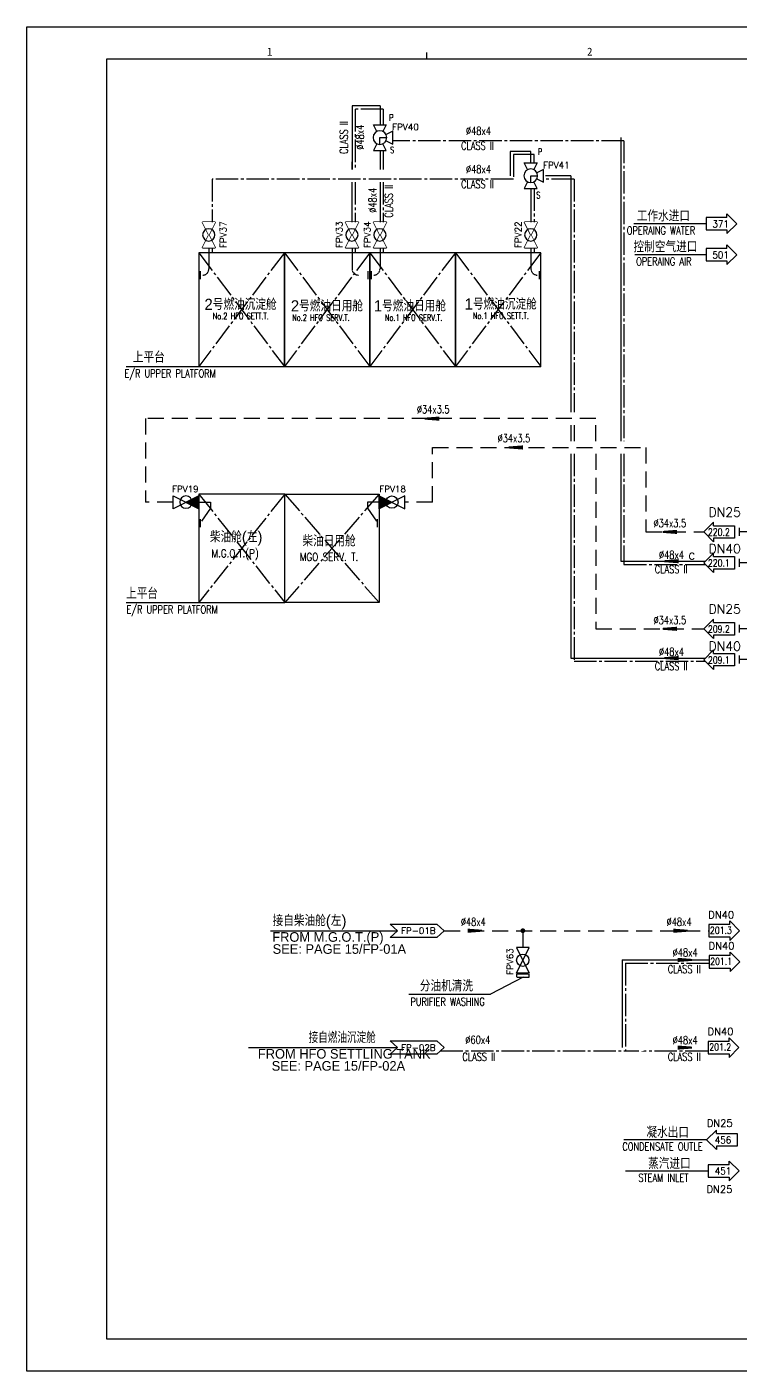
# Model space of a CAD drawing. Header units: inches. Extents: x 244 to 838, y -431 to 471.
# Drawn here: x 243.9 to 466.8, y -431.2 to -11.2 of the extents above; entities that cross this region are included whole.
import ezdxf
from ezdxf.enums import TextEntityAlignment as Align

# ---------------------------------------------------------------- set-up
doc = ezdxf.new("R2010")
doc.units = ezdxf.units.IN
doc.header["$MEASUREMENT"] = 0
doc.set_wipeout_variables(frame=1)
for name, pattern in [('CENTERX2', [0.955, 0.7, -0.085, 0.085, -0.085]), ('HIDDEN', [0.375, 0.25, -0.125]), ('SHORT_CENTER', [0.955, 0.7, -0.085, 0.085, -0.085]), ('SHORT_CENTER_X', [0.955, 0.7, -0.085, 0.085, -0.085])]:
    doc.linetypes.add(name, pattern=pattern)
for name, color, linetype in [('chinese', 7, 'Continuous'), ('RAHM2', 2, 'Continuous'), ('text', 2, 'Continuous'), ('TEXT__-DMEK0', 4, 'Continuous'), ('YTTERG-LMEK0', 4, 'Continuous'), ('隐藏', 7, 'Continuous')]:
    doc.layers.add(name, color=color, linetype=linetype)
doc.styles.add('CHINESE', font='SHORT.shx', dxfattribs={"bigfont": 'HZDXF.shx'})
doc.styles.add('HZDX', font='romans.shx', dxfattribs={"width": 0.9, "bigfont": 'HZDX.SHX'})
doc.styles.add('ROMANS', font='ROMANS')
doc.styles.add('SimSun', font='Simtxt.shx', dxfattribs={"bigfont": 'HZDX.SHX'})
doc.styles.get("Standard").update_dxf_attribs({"font": ''})
doc.styles.add('XT', font='romans')
doc.styles.get('Standard').set_extended_font_data('SimSun')

# ---------------------------------------------------------------- blocks, each defined once
blk = doc.blocks.new('FO PURIFIER')
at = {"layer": 'TEXT__-DMEK0', "color": 8}
for p, q in [((6186, -766.8), (6230.2, -810.4)), ((6186, -782.6), (6186, -766.8)), ((6186, -782.6), (6093.2, -782.6)), ((6093.2, -782.6), (6093.2, -838.1)), ((6093.2, -838.1), (6186, -838.1)), ((6186, -854), (6230.2, -810.4)), ((6186, -838.1), (6186, -854)), ((6186, -920.9), (6093.2, -920.9)), ((6093.2, -920.9), (6093.2, -976.4)), ((6186, -905.1), (6230.2, -948.7)), ((6186, -920.9), (6186, -905.1)), ((6186, -992.3), (6230.2, -948.7)), ((6093.2, -976.4), (6186, -976.4)), ((6186, -976.4), (6186, -992.3)), ((6126.2, -2142.4), (6082.1, -2186)), ((6126.2, -2158.2), (6126.2, -2142.4)), ((6126.2, -2158.2), (6219, -2158.2)), ((6219, -2158.2), (6219, -2213.7)), ((6126.2, -2229.6), (6082.1, -2186)), ((6219, -2213.7), (6126.2, -2213.7)), ((6126.2, -2213.7), (6126.2, -2229.6)), ((6126.2, -2280.4), (6082.1, -2324)), ((6126.2, -2367.6), (6082.1, -2324)), ((6126.2, -2296.2), (6126.2, -2280.4)), ((6126.2, -2296.2), (6219, -2296.2)), ((6219, -2296.2), (6219, -2351.7)), ((6219, -2351.7), (6126.2, -2351.7)), ((6126.2, -2351.7), (6126.2, -2367.6)), ((6126.2, -2574.9), (6082.1, -2618.5)), ((6126.2, -2590.7), (6126.2, -2574.9)), ((6126.2, -2662), (6082.1, -2618.5)), ((6126.2, -2590.7), (6219, -2590.7)), ((6219, -2590.7), (6219, -2646.2)), ((6219, -2646.2), (6126.2, -2646.2)), ((6126.2, -2646.2), (6126.2, -2662)), ((6126.2, -2712.9), (6082.1, -2756.5)), ((6126.2, -2800), (6082.1, -2756.5)), ((6126.2, -2728.7), (6126.2, -2712.9)), ((6126.2, -2728.7), (6219, -2728.7)), ((6219, -2728.7), (6219, -2784.2)), ((6219, -2784.2), (6126.2, -2784.2)), ((6126.2, -2784.2), (6126.2, -2800)), ((6198.3, -3938.4), (6105.4, -3938.4)), ((6105.4, -3938.4), (6105.4, -3993.9)), ((6198.3, -3938.4), (6198.3, -3922.5)), ((6198.3, -3922.5), (6242.4, -3966.1)), ((6105.4, -3993.9), (6198.3, -3993.9)), ((6198.3, -4009.7), (6242.4, -3966.1)), ((6198.3, -3993.9), (6198.3, -4009.7)), ((6199.6, -4077.2), (6106.7, -4077.2)), ((6106.7, -4077.2), (6106.7, -4132.7)), ((6199.6, -4077.2), (6199.6, -4061.3)), ((6199.6, -4061.3), (6243.7, -4104.9)), ((6106.7, -4132.7), (6199.6, -4132.7)), ((6199.6, -4148.5), (6243.7, -4104.9)), ((6199.6, -4132.7), (6199.6, -4148.5)), ((6195.5, -4460), (6102.6, -4460)), ((6102.6, -4460), (6102.6, -4515.5)), ((6195.5, -4460), (6195.5, -4444.1)), ((6195.5, -4444.1), (6239.6, -4487.7)), ((6195.5, -4531.3), (6239.6, -4487.7)), ((6102.6, -4515.5), (6195.5, -4515.5)), ((6195.5, -4515.5), (6195.5, -4531.3)), ((6139.2, -4855.9), (6095.1, -4899.5)), ((6139.2, -4871.8), (6139.2, -4855.9)), ((6139.2, -4943.1), (6095.1, -4899.5)), ((6139.2, -4871.8), (6232.1, -4871.8)), ((6232.1, -4871.8), (6232.1, -4927.2)), ((6139.2, -4927.2), (6139.2, -4943.1)), ((6232.1, -4927.2), (6139.2, -4927.2)), ((6102.8, -5010.9), (6102.8, -5066.4)), ((6195.7, -5010.9), (6102.8, -5010.9)), ((6195.7, -4995), (6239.8, -5038.6)), ((6195.7, -5010.9), (6195.7, -4995)), ((6195.7, -5082.2), (6239.8, -5038.6)), ((6102.8, -5066.4), (6195.7, -5066.4)), ((6195.7, -5066.4), (6195.7, -5082.2))]:
    blk.add_line(p, q, dxfattribs=at)
at = {"layer": 'YTTERG-LMEK0', "color": 8}
for p, q in [((6239.9, -2167.6), (6239.9, -2203.2)), ((6318.4, -2185.4), (6239.9, -2185.4)), ((6239.9, -2305.6), (6239.9, -2341.2)), ((6318.4, -2323.4), (6239.9, -2323.4)), ((6239.9, -2600.1), (6239.9, -2635.7)), ((6318.4, -2617.9), (6239.9, -2617.9)), ((6239.9, -2738.1), (6239.9, -2773.7)), ((6318.4, -2755.9), (6239.9, -2755.9))]:
    blk.add_line(p, q, dxfattribs=at)
at = {"color": 8, "style": 'ROMANS'}
for s, height, p in [('DN25', 40.5, (6104, -2118.3)), ('DN40', 40.5, (6104, -2281.4)), ('DN25', 40.5, (6104, -2550.8)), ('DN40', 40.5, (6104, -2716.4)), ('DN40', 32.4, (6102.7, -3911.3)), ('DN40', 32.4, (6104, -4050.1)), ('DN40', 32.4, (6099.7, -4432)), ('DN25', 32.4, (6096.1, -4840.9)), ('DN25', 32.4, (6094.8, -5136.1))]:
    blk.add_text(s, height=height, dxfattribs=at).set_placement(p)
at = {"layer": 'RAHM2', "color": 8, "style": 'ROMANS'}
blk.add_text('C', height=30, dxfattribs=at).set_placement((6015.7, -2309.7))
at = {"layer": 'TEXT__-DMEK0', "color": 8, "style": 'XT'}
for s, width, p in [('371', 0.9, (6121, -827.3)), ('501', 0.9, (6121, -965.6)), ('220.2', 0.8, (6101, -2202.9)), ('220.1', 0.8, (6101, -2340.9)), ('209.2', 0.8, (6101, -2635.4)), ('209.1', 0.8, (6101, -2773.4)), ('201.3', 0.8, (6110, -3979.8)), ('201.1', 0.8, (6111.4, -4118.6)), ('201.2', 0.8, (6107.2, -4501.4)), ('456', 0.9, (6131.8, -4915.7)), ('451', 0.9, (6131.8, -5054.8))]:
    blk.add_text(s, height=31.67, dxfattribs=dict(at, width=width)).set_placement(p)
blk = doc.blocks.new('E000')
blk.add_lwpolyline([(-2.27, -2.08), (0, 0), (-2.27, 2.08), (12.25, 2.08), (14.53, 0), (12.25, -2.08)], close=True)
at = {"color": 2, "style": 'ROMANS', "flags": 1}
for tag, p in [('NOMDIA', (32.69, 2.18)), ('NUMBER', (36.25, -0.69)), ('CAPACITY', (36.52, -3.69))]:
    blk.add_attdef(tag, text='', height=2, rotation=359.3452, dxfattribs=at).set_placement(p, align=Align.CENTER)
at = {"color": 2, "linetype": 'Continuous', "style": 'ROMANS'}
blk.add_attdef('MARK', text='', height=2, dxfattribs=at).set_placement((6.5, -0.01), align=Align.MIDDLE)
at = {"layer": 'text', "style": 'CHINESE'}
for tag, p, height in [('CONNC', (15.25, 1.42), 3.5), ('CONNE', (15.25, -3.45), 3)]:
    blk.add_attdef(tag, p, '', height=height, dxfattribs=at)
at = {"layer": 'text', "color": 2, "style": 'CHINESE'}
blk.add_attdef('CONND', (15.25, -7.21), '', height=3, dxfattribs=at)
blk = doc.blocks.new('V777')
for points in [[(1.74, 9.28), (-2, 9.28), (-2, 8.32)], [(-1.71, 8.32), (2, 8.32), (2, 9.28)]]:
    blk.add_lwpolyline(points)
at = {"linetype": 'Continuous'}
blk.add_lwpolyline([(2, 0), (-2, 8.01), (2, 8.01), (-2, 0)], close=True, dxfattribs=at)
blk.add_circle((0.04, 4.02), 1.92, dxfattribs=at)
at = {"color": 2, "style": 'ROMANS', "flags": 1}
for tag in ['NAMEPLATE', 'STANDARD', 'DIAMETER', 'REMARKS', 'MATERIAL', 'WEIGHT', 'NAME', 'SIZE']:
    blk.add_attdef(tag, text='', height=2, dxfattribs=at).set_placement((-3.9, 4.42), align=Align.MIDDLE)
at = {"color": 2, "style": 'ROMANS'}
blk.add_attdef('MARK', text='', height=2, dxfattribs=at).set_placement((-3.9, 4.42), align=Align.MIDDLE)
blk = doc.blocks.new('V013')
at = {"color": 3}
blk.add_wipeout([(8.01, -2), (8.01, 2), (0, -2), (0, 2)], dxfattribs=at)
at = {"linetype": 'Continuous'}
blk.add_lwpolyline([(0, -2), (8.01, 2), (8.01, -2), (0, 2)], close=True, dxfattribs=at)
at = {"color": 2, "linetype": 'Continuous', "style": 'ROMANS', "flags": 1}
for tag in ['NAMEPLATE', 'STANDARD', 'DIAMETER', 'REMARKS', 'MATERIAL', 'WEIGHT', 'NAME', 'SIZE']:
    blk.add_attdef(tag, text='', height=2, dxfattribs=at).set_placement((4.08, 4.49), align=Align.MIDDLE)
at = {"color": 2, "linetype": 'Continuous', "style": 'ROMANS'}
blk.add_attdef('MARK', text='', height=2, dxfattribs=at).set_placement((4.08, 4.49), align=Align.MIDDLE)
at = {"linetype": 'Continuous'}
blk.add_wipeout([(0, -2), (8.01, 2), (8.01, -2), (0, 2)], dxfattribs=at)
at = {"color": 7}
blk.add_lwpolyline([(8.01, -2), (8.01, 2), (0, -2), (0, 2)], close=True, dxfattribs=at)
blk.add_wipeout([(8.01, -2), (8.01, 2), (0, -2), (0, 2)], dxfattribs=at)
at = {"linetype": 'Continuous'}
blk.add_circle((4.02, -0.04), 1.92, dxfattribs=at)
blk = doc.blocks.new('V016')
at = {"linetype": 'Continuous'}
for points in [[(2.11, 0.95), (0, 2), (0, -2)], [(5.93, 0.96), (8.01, 2), (8.01, -2), (5.96, -0.98)], [(0, -2), (2.08, -0.96)], [(5.02, -1.94), (6.06, -4.03), (2.06, -4.03), (3.08, -1.98)]]:
    blk.add_lwpolyline(points, dxfattribs=at)
at = {"color": 7, "linetype": 'Continuous'}
blk.add_lwpolyline([(6.17, -0.04), (4.02, -0.04), (4.02, -2.19)], dxfattribs=at)
at = {"linetype": 'Continuous'}
blk.add_circle((4.02, -0.04), 2.15, dxfattribs=at)
at = {"color": 2, "linetype": 'Continuous', "style": 'ROMANS', "flags": 1}
for tag in ['NAMEPLATE', 'STANDARD', 'DIAMETER', 'REMARKS', 'MATERIAL', 'WEIGHT', 'NAME', 'SIZE']:
    blk.add_attdef(tag, text='', height=2, dxfattribs=at).set_placement((4.02, 4.11), align=Align.MIDDLE)
at = {"color": 2, "linetype": 'Continuous', "style": 'ROMANS'}
blk.add_attdef('MARK', text='', height=2, dxfattribs=at).set_placement((4.02, 4.11), align=Align.MIDDLE)
blk = doc.blocks.new('A2')
for p, q in [((0, 0), (0, 420)), ((0, 420), (594, 420)), ((125, 410), (125, 412)), ((594, 0), (0, 0))]:
    blk.add_line(p, q)
at = {"color": 5}
for p, q in [((25, 10), (25, 410)), ((25, 410), (584, 410)), ((584, 10), (25, 10))]:
    blk.add_line(p, q, dxfattribs=at)
for s, p in [('1', (75, 411)), ('2', (175, 411))]:
    blk.add_text(s, height=2.5).set_placement(p)
blk = doc.blocks.new('A3图框')
at = {"ltscale": 5}
blk.add_lwpolyline([(-562.29, -4946.17), (31.71, -4946.17), (31.71, -5366.17), (-562.29, -5366.17)], close=True, dxfattribs=at)
at = {"color": 2}
blk.add_blockref('A2', (-562.29, -5366.17), dxfattribs=at)
blk.add_blockref('A2', (-562.29, -5366.17), dxfattribs=at)
blk = doc.blocks.new('V012')
at = {"color": 7, "linetype": 'Continuous'}
blk.add_wipeout([(8.01, -2), (0, 2), (0, -2), (8.01, 2)], dxfattribs=at)
blk.add_wipeout([(8.01, -2), (0, 2), (0, -2), (8.01, 2)], dxfattribs=at)
blk.add_lwpolyline([(8.01, -2), (0, 2), (0, -2), (8.01, 2)], close=True, dxfattribs=at)
blk.add_lwpolyline([(4.03, 0, 0, 4, 0), (8.02, 0, 4, 4, 0)], format="xyseb", dxfattribs=at)
blk.add_circle((3.99, -0.04), 1.92, dxfattribs=at)
at = {"color": 2, "linetype": 'Continuous', "style": 'ROMANS', "flags": 1}
for tag in ['NAMEPLATE', 'STANDARD', 'DIAMETER', 'REMARKS', 'MATERIAL', 'WEIGHT', 'NAME', 'SIZE']:
    blk.add_attdef(tag, text='', height=2, dxfattribs=at).set_placement((3.78, 4.27), align=Align.MIDDLE)
at = {"color": 2, "linetype": 'Continuous', "style": 'ROMANS'}
blk.add_attdef('MARK', text='', height=2, dxfattribs=at).set_placement((3.78, 4.27), align=Align.MIDDLE)

msp = doc.modelspace()

# ---------------------------------------------------------------- linework, layer by layer
at = {"color": 7, "linetype": 'CENTERX2', "ltscale": 10}
for p, q in [((355.27, -36.86), (346.51, -36.86)), ((430.47, -46.73), (358.22, -46.73)), ((402.4, -51.07), (395.92, -51.07)), ((395.92, -51.07), (395.92, -58.73)), ((402.4, -53.67), (402.4, -51.07)), ((430.47, -179.12), (455.89, -179.12)), ((414.87, -209.4), (455.89, -209.4))]:
    msp.add_line(p, q, dxfattribs=at)
at = {"color": 3, "linetype": 'Continuous'}
for p, q in [((354.27, -35.86), (354.27, -41.75)), ((354.27, -49.76), (354.27, -55.73)), ((401.4, -50.07), (394.97, -50.07)), ((394.97, -50.07), (394.97, -57.73)), ((401.4, -53.67), (401.4, -50.07))]:
    msp.add_line(p, q, dxfattribs=at)
at = {"color": 3}
for p, q in [((429.47, -45.73), (429.47, -140.59)), ((413.87, -57.73), (413.87, -131.58)), ((413.87, -135.58), (413.87, -140.59)), ((413.87, -144.59), (413.87, -208.4)), ((429.47, -144.59), (429.47, -178.12))]:
    msp.add_line(p, q, dxfattribs=at)
at = {"color": 3, "ltscale": 10}
for p, q in [((345.51, -55.73), (345.51, -53.35)), ((429.95, -302.7), (429.95, -330.09))]:
    msp.add_line(p, q, dxfattribs=at)
for p, q in [((456.15, -72.68), (433.53, -72.68)), ((456.15, -82.36), (433.86, -82.36)), ((298.16, -89.98), (298.16, -87.48)), ((350.58, -89.98), (350.58, -87.48)), ((351.58, -89.98), (351.58, -87.48)), ((404.09, -89.98), (404.09, -87.48)), ((298.16, -167.48), (298.16, -164.98)), ((353.46, -167.48), (353.46, -164.98)), ((399.01, -308.07), (388.81, -313.38)), ((363.23, -313.38), (388.81, -313.38)), ((456.29, -358.92), (430.46, -358.92)), ((456.83, -368.66), (430.94, -368.66))]:
    msp.add_line(p, q)
at = {"color": 3, "linetype": 'HIDDEN', "ltscale": 20}
for p, q in [((421.67, -133.58), (281, -133.58)), ((281, -133.58), (281, -159.71)), ((421.67, -140.59), (421.67, -133.58)), ((370.62, -142.59), (437.26, -142.59)), ((370.62, -159.71), (370.62, -142.59)), ((437.26, -142.59), (437.26, -168.97)), ((437.26, -168.97), (455.37, -168.97)), ((374.26, -293.58), (457.01, -293.58))]:
    msp.add_line(p, q, dxfattribs=at)
at = {"color": 3, "linetype": 'Continuous'}
for points in [[(354.27, -35.86), (345.51, -35.86), (345.51, -55.71)], [(413.87, -57.73), (406, -57.73)], [(300.78, -80.2), (300.78, -81.73)], [(345.51, -80.2), (345.51, -81.73)], [(354.27, -80.2), (354.27, -81.75)], [(401.4, -80.2), (401.4, -81.73)], [(429.95, -302.7), (457.1, -302.7)]]:
    msp.add_lwpolyline(points, dxfattribs=at)
at = {"color": 7, "linetype": 'CENTERX2', "ltscale": 10}
for points in [[(346.51, -36.86), (346.51, -55.73)], [(355.27, -36.86), (355.27, -41.75)], [(355.27, -49.76), (355.27, -55.73)], [(430.47, -46.73), (430.47, -140.59)], [(395.92, -58.73), (301.78, -58.73)], [(414.87, -58.73), (406, -58.73)], [(414.87, -58.73), (414.87, -131.58)], [(414.87, -135.58), (414.87, -140.59)], [(414.87, -144.59), (414.87, -209.4)], [(430.47, -144.59), (430.47, -179.12)], [(430.95, -303.7), (457.1, -303.7)], [(430.95, -303.7), (430.95, -331.09)], [(373.16, -331.09), (456.81, -331.09)]]:
    msp.add_lwpolyline(points, dxfattribs=at)
at = {"color": 3, "linetype": 'Continuous'}
for points in [[(345.51, -55.71, 0, 0, 0), (345.51, -43.54, 1.3, 0.6, 0), (345.51, -48.04, 0, 0, 0), (345.51, -55.71, 0, 0, 0)], [(394.97, -57.73, 0, 0, 0), (387.99, -57.73, 1.3, 0.6, 0), (383.49, -57.73, 0, 0, 0), (300.78, -57.73, 0, 0, 0)], [(374.26, -330.09, 0, 0, 0), (382.09, -330.09, 1.3, 0.6, 0), (386.59, -330.09, 0, 0, 0), (456.81, -330.09, 0, 0, 0)]]:
    msp.add_lwpolyline(points, format="xyseb", dxfattribs=at)
at = {"color": 3}
msp.add_lwpolyline([(429.47, -45.73, 0, 0, 0), (387.68, -45.73, 1.2, 0.6, 0), (383.18, -45.73, 0, 0, 0), (358.22, -45.73, 0, 0, 0)], format="xyseb", dxfattribs=at)
at = {"color": 7, "linetype": 'CENTERX2'}
for points in [[(301.78, -80.2), (301.78, -81.73)], [(346.51, -80.2), (346.51, -81.73)], [(355.27, -80.2), (355.27, -81.73)], [(402.4, -80.2), (402.4, -81.73)]]:
    msp.add_lwpolyline(points, dxfattribs=at)
at = {"linetype": 'Continuous'}
for points in [[(274.92, -117.28), (297.66, -117.28)], [(274.92, -191.07), (297.66, -191.07)]]:
    msp.add_lwpolyline(points, dxfattribs=at)
at = {"color": 3, "linetype": 'SHORT_CENTER_X', "ltscale": 10}
for points in [[(372.74, -133.58, 0, 0, 0), (372.74, -133.58, 1.3, 0.6, 0), (368.24, -133.58, 0, 0, 0), (368.24, -133.58, 0, 0, 0)], [(398.91, -142.59, 0, 0, 0), (398.91, -142.59, 1.3, 0.6, 0), (394.41, -142.59, 0, 0, 0), (394.41, -142.59, 0, 0, 0)], [(447.05, -168.97, 0, 0, 0), (447.05, -168.97, 1.3, 0.6, 0), (442.55, -168.97, 0, 0, 0), (442.55, -168.97, 0, 0, 0)], [(447.56, -178.12, 0, 0, 0), (447.56, -178.12, 1.3, 0.6, 0), (443.06, -178.12, 0, 0, 0), (443.06, -178.12, 0, 0, 0)], [(447.05, -199.25, 0, 0, 0), (447.05, -199.25, 1.3, 0.6, 0), (442.55, -199.25, 0, 0, 0), (442.55, -199.25, 0, 0, 0)], [(447.56, -208.4, 0, 0, 0), (447.56, -208.4, 1.3, 0.6, 0), (443.06, -208.4, 0, 0, 0), (443.06, -208.4, 0, 0, 0)], [(381.61, -293.58, 0, 0, 0), (381.61, -293.58, 1.3, 0.6, 0), (386.11, -293.58, 0, 0, 0), (386.11, -293.58, 0, 0, 0)], [(445.91, -293.58, 0, 0, 0), (445.91, -293.58, 1.3, 0.6, 0), (450.41, -293.58, 0, 0, 0), (450.41, -293.58, 0, 0, 0)], [(447.26, -302.7, 0, 0, 0), (447.26, -302.7, 1.3, 0.6, 0), (451.76, -302.7, 0, 0, 0), (451.76, -302.7, 0, 0, 0)], [(447.26, -330.09, 0, 0, 0), (447.26, -330.09, 1.3, 0.6, 0), (451.76, -330.09, 0, 0, 0), (451.76, -330.09, 0, 0, 0)]]:
    msp.add_lwpolyline(points, format="xyseb", dxfattribs=at)
at = {"color": 3, "linetype": 'HIDDEN', "ltscale": 20}
msp.add_lwpolyline([(421.67, -144.59), (421.67, -199.25), (455.37, -199.25)], dxfattribs=at)
at = {"color": 8, "linetype": 'SHORT_CENTER_X', "ltscale": 10}
for points in [[(297.66, -157.14), (324.5, -191.07)], [(324.5, -157.14), (297.66, -191.07)], [(324.5, -157.14), (353.97, -191.07)], [(353.97, -157.14), (324.5, -191.07)]]:
    msp.add_lwpolyline(points, dxfattribs=at)
at = {"color": 7, "linetype": 'Continuous'}
for points in [[(324.5, -157.14), (297.66, -157.14), (297.66, -191.07), (324.5, -191.07)], [(324.5, -157.14), (353.97, -157.14), (353.97, -191.07), (324.5, -191.07)]]:
    msp.add_lwpolyline(points, close=True, dxfattribs=at)
at = {"color": 3}
for points in [[(429.47, -178.12), (455.89, -178.12)], [(413.87, -208.4), (455.89, -208.4)]]:
    msp.add_lwpolyline(points, dxfattribs=at)
for points in [[(320.06, -293.58), (359.73, -293.58)], [(313.17, -330.09), (359.73, -330.09)]]:
    msp.add_lwpolyline(points)
at = {"const_width": 0.75}
for points in [[(398.88, -293.96, 1), (398.88, -293.21, 1)], [(398.88, -293.21, -1), (398.88, -293.96, -1)]]:
    msp.add_lwpolyline(points, format="xyb", close=True, dxfattribs=at)
at = {"color": 3, "linetype": 'SHORT_CENTER'}
msp.add_lwpolyline([(398.88, -293.58), (398.88, -298.79)], dxfattribs=at)
at = {"color": 3, "linetype": 'HIDDEN'}
for centre, radius, start, end in [((298.93, -86.88), 1.85, 268.0935, 4.6068), ((347.48, -86.76), 1.97, 179.1089, 270.3886), ((352.3, -86.76), 1.97, 269.6114, 0.8911), ((403.37, -86.76), 1.97, 179.1089, 270.3886)]:
    msp.add_arc(centre, radius, start, end, dxfattribs=at)

# ---------------------------------------------------------------- block references
at = {"color": 7, "linetype": 'Continuous'}
ref = msp.add_blockref('V016', (354.2, -41.75), dxfattribs=dict(at, xscale=-1, rotation=89.99999999999993))
ref.add_attrib('MARK', 'FPV40', dxfattribs={"color": 2, "linetype": 'Continuous', "height": 2, "style": 'ROMANS'}).set_placement((362.21, -42.46), align=Align.MIDDLE)
ref = msp.add_blockref('V016', (401.32, -53.67), dxfattribs=dict(at, xscale=-1, rotation=89.9999999999999))
ref.add_attrib('MARK', 'FPV41', dxfattribs={"color": 2, "linetype": 'Continuous', "height": 2, "style": 'ROMANS'}).set_placement((409.34, -54.38), align=Align.MIDDLE)
at = {"color": 8, "ltscale": 10, "xscale": 0.07, "yscale": 0.07, "zscale": 0.07}
msp.add_blockref('FO PURIFIER', (29.63, -15.95), dxfattribs=at)
at = {"color": 2}
ref = msp.add_blockref('E000', (359.73, -293.58), dxfattribs=at)
ref.add_attrib('MARK', 'FP-01B', dxfattribs={"color": 2, "linetype": 'Continuous', "height": 2, "style": 'ROMANS'}).set_placement((366.23, -293.59), align=Align.MIDDLE)
ref.add_attrib('CONNC', '接自柴油舱(左)', (320.71, -292.16), dxfattribs={"layer": 'text', "height": 3.5, "style": 'SimSun'})
ref.add_attrib('CONNE', 'FROM M.G.O.T.(P)', (320.6, -297.03), dxfattribs={"layer": 'text', "height": 3, "style": 'CHINESE'})
ref.add_attrib('CONND', 'SEE: PAGE 15/FP-01A', (320.71, -300.8), dxfattribs={"layer": 'text', "color": 2, "height": 3, "style": 'CHINESE'})
ref = msp.add_blockref('V777', (398.88, -298.79), dxfattribs=dict(at, rotation=180))
ref.add_attrib('MARK', 'FPV63', dxfattribs={"color": 2, "height": 2, "rotation": 90, "style": 'ROMANS'}).set_placement((394.84, -303.21), align=Align.MIDDLE)
ref = msp.add_blockref('E000', (359.73, -330.09), dxfattribs=at)
ref.add_attrib('MARK', 'FP-02B', dxfattribs={"color": 2, "linetype": 'Continuous', "height": 2, "style": 'ROMANS'}).set_placement((366.23, -330.11), align=Align.MIDDLE)
ref.add_attrib('CONNC', '接自燃油沉淀舱', (331.97, -328.68), dxfattribs={"layer": 'text', "height": 3.5, "style": 'HZDX', "width": 0.9})
ref.add_attrib('CONNE', 'FROM HFO SETTLING TANK', (316.11, -333.54), dxfattribs={"layer": 'text', "height": 3, "style": 'CHINESE'})
ref.add_attrib('CONND', 'SEE: PAGE 15/FP-02A', (320.41, -337.31), dxfattribs={"layer": 'text', "color": 2, "height": 3, "style": 'CHINESE'})

# ---------------------------------------------------------------- texts
at = {"color": 2, "linetype": 'Continuous', "style": 'HZDX', "width": 0.75}
for s, p in [('P', (357.12, -40.51)), ('S', (357.4, -50.63)), ('P', (403.57, -51.2)), ('S', (403.09, -64.75))]:
    msp.add_text(s, height=2, dxfattribs=at).set_placement(p)
at = {"color": 2, "style": 'HZDX', "width": 0.75}
for s, p in [('OPERAING WATER', (431.34, -76.04)), ('OPERAING AIR', (434.28, -85.72)), ('CONDENSATE OUTLE', (429.96, -362.28)), ('STEAM INLET', (434.96, -372.01))]:
    msp.add_text(s, height=2.5, dxfattribs=at).set_placement(p)
at = {"color": 2, "linetype": 'SHORT_CENTER_X', "style": 'HZDX', "width": 0.75}
for s, p in [('No.2 HFO SETT.T.', (310.75, -100.55)), ('No.1 HFO SETT.T.', (392.03, -100.44)), ('No.2 HFO SERV.T.', (335.8, -101.02)), ('No.1 HFO SERV.T.', (364.77, -101.02))]:
    msp.add_text(s, height=2, dxfattribs=at).set_placement(p, align=Align.TOP_CENTER)
for p in [(288.68, -120.68), (289.31, -194.47)]:
    msp.add_text('E/R UPPER PLATFORM', height=2.5, dxfattribs=at).set_placement(p, align=Align.CENTER)
at = {"color": 2, "linetype": 'SHORT_CENTER_X', "style": 'SimSun'}
for s, p in [('柴油舱(左)', (309.32, -172.24)), ('柴油日用舱', (338.34, -173.52))]:
    msp.add_text(s, height=3.5, dxfattribs=at).set_placement(p, align=Align.CENTER)
at = {"layer": 'chinese', "color": 2, "linetype": 'SHORT_CENTER', "style": 'HZDX'}
for s, p in [('工作水进口', (434.47, -71.99)), ('控制空气进口', (433.46, -81.62))]:
    msp.add_text(s, height=3.5, dxfattribs=at).set_placement(p)
at = {"layer": 'chinese', "color": 2}
for s, style, p in [('2号燃油沉淀舱', 'SimSun', (310.68, -99.63)), ('2号燃油日用舱', 'SimSun', (337.67, -100.1)), ('1号燃油日用舱', 'SimSun', (363.6, -100.1)), ('1号燃油沉淀舱', 'SimSun', (391.96, -99.52)), ('上平台', 'HZDX', (282.05, -116.11)), ('上平台', 'HZDX', (279.92, -189.91))]:
    msp.add_text(s, height=3.5, dxfattribs=dict(at, style=style)).set_placement(p, align=Align.CENTER)
at = {"layer": 'chinese', "color": 2, "style": 'HZDX'}
for s, p in [('分油机清洗', (366.7, -312.55)), ('凝水出口', (437.49, -358.31)), ('蒸汽进口', (438.03, -368.05))]:
    msp.add_text(s, height=3.5, dxfattribs=at).set_placement(p)
at = {"layer": 'chinese', "style": 'HZDX', "width": 0.75}
msp.add_text('PURIFIER WASHING', height=2.5, dxfattribs=at).set_placement((363.75, -317))
at = {"layer": 'text', "color": 2, "style": 'HZDX', "width": 0.75}
for s, p in [('CLASS II', (344.21, -45.74)), ('%%c48x4', (349.24, -45.66)), ('%%c48x4', (353.2, -65.37))]:
    msp.add_text(s, height=2.5, rotation=90, dxfattribs=at).set_placement(p, align=Align.CENTER)
for s, p in [('%%c48x4', (385.01, -44.89)), ('CLASS II', (384.72, -49.57)), ('%%c48x4', (385.01, -56.89)), ('CLASS II', (384.72, -61.57)), ('%%c34x3.5', (370.87, -131.93)), ('%%c34x3.5', (396.09, -140.94)), ('%%c34x3.5', (444.8, -167.49)), ('%%c48x4', (445.31, -177.37)), ('CLASS II', (445.23, -181.91)), ('%%c34x3.5', (444.8, -197.76)), ('%%c48x4', (445.31, -207.64)), ('CLASS II', (445.23, -212.19)), ('%%c48x4', (383.4, -292.03)), ('%%c48x4', (447.69, -292.03)), ('%%c48x4', (449.59, -301.64)), ('CLASS II', (449.31, -306.82)), ('%%c60x4', (384.82, -328.91)), ('%%c48x4', (449.59, -329.03)), ('CLASS II', (385.12, -334.23)), ('CLASS II', (449.31, -334.21))]:
    msp.add_text(s, height=2.5, dxfattribs=at).set_placement(p, align=Align.CENTER)
at = {"layer": '隐藏', "color": 2, "linetype": 'Continuous', "style": 'HZDX', "width": 0.8}
for s, p in [('M.G.O.T.(P)', (308.99, -176.92)), ('MGO SERV. T.', (338.34, -178.06))]:
    msp.add_text(s, height=2.5, dxfattribs=at).set_placement(p, align=Align.CENTER)

# ---------------------------------------------------------------- next in the draw order: block references
at = {"color": 7}
ref = msp.add_blockref('V013', (300.78, -80.2), dxfattribs=dict(at, xscale=-1, rotation=270))
ref.add_attrib('MARK', 'FPV37', dxfattribs={"color": 2, "linetype": 'Continuous', "height": 2, "rotation": 90, "style": 'ROMANS'}).set_placement((305.26, -76.12), align=Align.MIDDLE)
ref = msp.add_blockref('V013', (354.27, -80.2), dxfattribs=dict(at, xscale=-1, rotation=270))
ref.add_attrib('MARK', 'FPV34', dxfattribs={"color": 2, "linetype": 'Continuous', "height": 2, "rotation": 90, "style": 'ROMANS'}).set_placement((350.28, -76.12), align=Align.MIDDLE)
ref = msp.add_blockref('V013', (401.4, -80.2), dxfattribs=dict(at, xscale=-1, rotation=270))
ref.add_attrib('MARK', 'FPV22', dxfattribs={"color": 2, "linetype": 'Continuous', "height": 2, "rotation": 90, "style": 'ROMANS'}).set_placement((397.41, -76.12), align=Align.MIDDLE)

# ---------------------------------------------------------------- next in the draw order: linework, layer by layer
at = {"color": 3, "ltscale": 10}
msp.add_line((354.27, -59.71), (354.27, -72.19), dxfattribs=at)
at = {"color": 3, "linetype": 'Continuous'}
for p, q in [((300.78, -81.73), (300.78, -86.73)), ((354.27, -81.71), (354.27, -86.77)), ((401.4, -81.71), (401.4, -86.77))]:
    msp.add_line(p, q, dxfattribs=at)
for points in [[(300.78, -57.73, 0, 0, 0), (300.78, -64.03, 1.3, 0.6, 0), (300.78, -68.53, 0, 0, 0), (300.78, -72.19, 0, 0, 0)], [(354.27, -59.71, 0, 0, 0), (354.27, -63.68, 1.3, 0.6, 0), (354.27, -68.18, 0, 0, 0), (354.27, -72.19, 0, 0, 0)]]:
    msp.add_lwpolyline(points, format="xyseb", dxfattribs=at)
at = {"color": 7, "linetype": 'CENTERX2', "ltscale": 10}
for points in [[(301.78, -58.73), (301.78, -72.19)], [(355.27, -59.71), (355.27, -72.19)], [(402.4, -61.68), (402.4, -72.19)]]:
    msp.add_lwpolyline(points, dxfattribs=at)
at = {"color": 3, "linetype": 'Continuous'}
msp.add_lwpolyline([(401.4, -61.68), (401.4, -72.19)], dxfattribs=at)
at = {"color": 8, "linetype": 'SHORT_CENTER_X', "ltscale": 10}
for points in [[(297.66, -81.73), (324.37, -117.28)], [(324.37, -81.73), (297.66, -117.28)], [(351.08, -81.73), (377.79, -117.28)], [(377.79, -81.73), (351.08, -117.28)], [(404.5, -81.73), (377.79, -117.28)], [(377.79, -81.73), (404.5, -117.28)]]:
    msp.add_lwpolyline(points, dxfattribs=at)
at = {"color": 7, "linetype": 'Continuous'}
for points in [[(297.66, -117.28), (324.37, -117.28), (324.37, -81.73), (297.66, -81.73)], [(351.08, -117.28), (377.79, -117.28), (377.79, -81.73), (351.08, -81.73)], [(377.79, -117.28), (404.5, -117.28), (404.5, -81.73), (377.79, -81.73)]]:
    msp.add_lwpolyline(points, close=True, dxfattribs=at)

# ---------------------------------------------------------------- next in the draw order: block references
at = {"color": 7}
ref = msp.add_blockref('V013', (345.51, -80.2), dxfattribs=dict(at, xscale=-1, rotation=270))
ref.add_attrib('MARK', 'FPV33', dxfattribs={"color": 2, "linetype": 'Continuous', "height": 2, "rotation": 90, "style": 'ROMANS'}).set_placement((341.51, -76.12), align=Align.MIDDLE)

# ---------------------------------------------------------------- next in the draw order: texts
at = {"layer": 'text', "color": 2, "style": 'HZDX', "width": 0.75}
msp.add_text('CLASS II', height=2.5, rotation=90, dxfattribs=at).set_placement((358.24, -65.67), align=Align.CENTER)

# ---------------------------------------------------------------- next in the draw order: linework, layer by layer
at = {"color": 3, "linetype": 'Continuous'}
for p, q in [((345.51, -72.19), (345.51, -59.71)), ((345.51, -81.71), (345.51, -86.77))]:
    msp.add_line(p, q, dxfattribs=at)
at = {"color": 7, "linetype": 'CENTERX2', "ltscale": 10}
msp.add_lwpolyline([(346.51, -59.71), (346.51, -72.19)], dxfattribs=at)
at = {"color": 8, "linetype": 'SHORT_CENTER_X', "ltscale": 10}
for points in [[(351.08, -81.73), (324.37, -117.28)], [(324.37, -81.73), (351.08, -117.28)]]:
    msp.add_lwpolyline(points, dxfattribs=at)
at = {"color": 7, "linetype": 'Continuous'}
msp.add_lwpolyline([(324.37, -117.28), (351.08, -117.28), (351.08, -81.73), (324.37, -81.73)], close=True, dxfattribs=at)

# ---------------------------------------------------------------- next in the draw order: block references
at = {"color": 2}
msp.add_blockref('A3图框', (806.22, 4935), dxfattribs=at)

# ---------------------------------------------------------------- next in the draw order: block references
ref = msp.add_blockref('V012', (289.65, -159.71), dxfattribs=dict(at, xscale=-1, rotation=180))
ref.add_attrib('MARK', 'FPV19', dxfattribs={"color": 2, "linetype": 'Continuous', "height": 2, "style": 'ROMANS'}).set_placement((293.43, -155.56), align=Align.MIDDLE)
ref = msp.add_blockref('V012', (361.98, -159.71), dxfattribs=dict(at, rotation=180))
ref.add_attrib('MARK', 'FPV18', dxfattribs={"color": 2, "linetype": 'Continuous', "height": 2, "style": 'ROMANS'}).set_placement((358.2, -155.56), align=Align.MIDDLE)

# ---------------------------------------------------------------- next in the draw order: wipeouts: each hides what was drawn before it
at = {"color": 7}
msp.add_wipeout([(437.79, -330.72), (437.79, -329.47), (435.15, -328.67), (435.15, -331.52)], dxfattribs=at)

# ---------------------------------------------------------------- next in the draw order: linework, layer by layer
at = {"color": 3, "linetype": 'HIDDEN', "ltscale": 20}
for p, q in [((289.65, -159.71), (281, -159.71)), ((297.66, -159.71), (301.32, -159.71)), ((301.32, -161.55), (298.38, -165.81)), ((301.32, -159.71), (301.32, -161.55)), ((353.96, -159.71), (350.31, -159.71)), ((350.31, -159.71), (350.31, -161.55)), ((350.31, -161.55), (353.25, -165.81)), ((370.62, -159.71), (361.98, -159.71))]:
    msp.add_line(p, q, dxfattribs=at)

doc.saveas('drawing.dxf')
